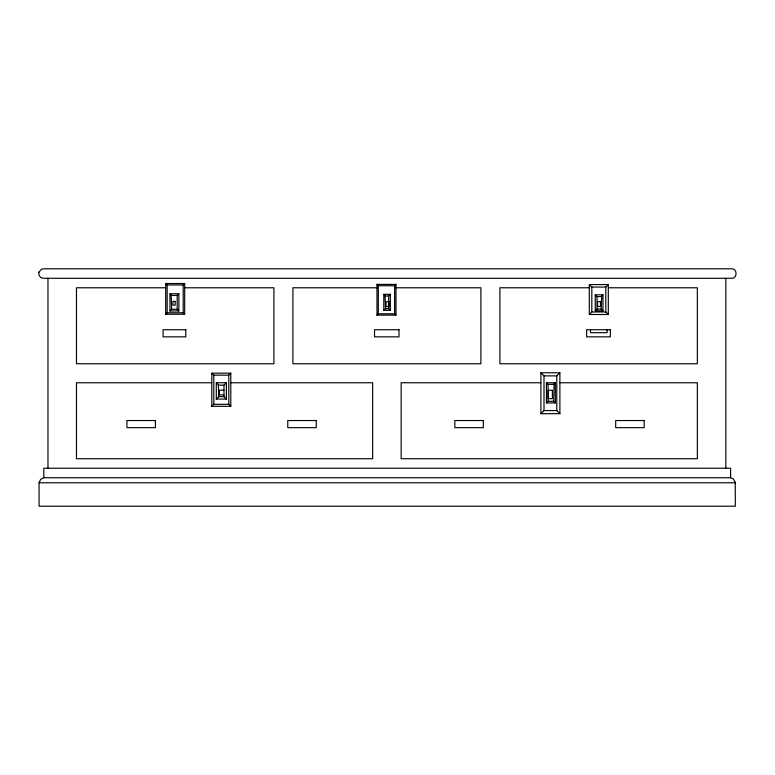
<?xml version="1.0" encoding="UTF-8"?>
<svg xmlns="http://www.w3.org/2000/svg" width="775" height="775" viewBox="0 0 775 775"><rect width="100%" height="100%" fill="white"/><g stroke="black" fill="none" stroke-linecap="round" stroke-linejoin="round"><path stroke-width="1.16" d="M39.07 482.777L40.591 479.434L43.817 477.72L730.583 477.72L733.363 479.008L735.243 482.166L735.33 506.211L39.07 506.211L39.07 482.777L735.33 482.777M184.692 314.253L183.22 312.78L183.22 284.987L184.692 283.524L165.695 283.524L165.695 314.253L184.692 314.253L184.692 283.524M178.86 310.978L177.184 309.302L177.184 295.449L178.86 293.764L169.958 293.764L169.958 310.978L178.86 310.978L178.86 293.764M165.695 314.253L167.167 312.78L167.167 284.987L165.695 283.524M169.958 310.978L171.633 309.302L171.197 295.013M230.795 406.303L228.799 404.308L228.799 375.148L230.795 373.153L211.798 373.153L211.798 406.303L230.795 406.303L230.795 373.153M226.387 399.077L223.985 396.674L223.985 385.156L226.387 382.753L216.303 382.753L216.303 399.077L226.387 399.077L226.387 382.753M216.303 399.077L218.705 396.674L218.395 384.846M211.798 406.303L213.793 404.308L213.793 375.148L211.798 373.153M395.967 315.125L394.63 313.788L394.63 285.733L395.967 284.396L376.979 284.396L376.979 315.125L395.967 315.125L395.967 284.396M390.338 310.339L388.643 308.644L388.643 296.011L390.338 294.316L383.809 294.316L383.809 310.339L390.338 310.339L390.338 294.316M376.979 315.125L378.316 313.788L378.316 285.733L376.979 284.396M383.809 310.339L385.514 308.644L385.068 295.575M608.307 314.495L605.788 311.976L605.788 287.07L608.307 284.561L589.31 284.561L589.31 314.495L608.307 314.495L608.307 284.561M602.969 294.8L601.216 296.563L597.012 296.563L595.258 294.8L602.969 294.8L602.969 310.833L595.258 310.833L595.258 294.8M589.31 314.495L591.819 311.976L591.819 287.07L589.31 284.561M595.258 310.833L597.012 309.08L597.012 296.563M559.889 413.676L556.789 410.576L556.789 375.885L559.889 372.785L540.892 372.785L540.892 413.676L559.889 413.676L559.889 372.785M555.336 382.753L553.708 384.381L548.061 384.381L546.433 382.753L555.336 382.753L555.336 402.932L546.433 402.932L546.433 382.753M546.433 402.932L548.061 401.305L548.061 384.381M540.892 413.676L544.002 410.576L544.002 375.885L540.892 372.785M167.167 284.987L183.22 284.987M378.316 285.733L394.63 285.733M591.819 287.07L605.788 287.07M165.695 287.777L76.463 287.777L76.463 363.756L273.914 363.756L273.914 287.777L184.692 287.777M376.979 287.777L292.911 287.777L292.911 363.756L480.907 363.756L480.907 287.777L395.967 287.777M589.31 287.777L499.894 287.777L499.894 363.756L697.345 363.756L697.345 287.777L608.307 287.777M177.184 295.449L171.633 295.449L169.958 293.764M388.643 296.011L385.514 296.011L383.809 294.316M601.671 296.108L601.216 309.08L602.969 310.833M385.514 308.644L388.643 308.644M597.012 309.08L601.216 309.08M171.633 309.302L177.184 309.302M591.819 311.976L605.788 311.976M167.167 312.78L183.22 312.78M378.316 313.788L394.63 313.788M213.793 375.148L228.799 375.148M544.002 375.885L556.789 375.885M211.798 382.753L76.463 382.753L76.463 458.732L372.659 458.732L372.659 382.753L230.795 382.753M540.892 382.753L401.15 382.753L401.15 458.732L697.345 458.732L697.345 382.753L559.889 382.753M554.135 383.954L553.708 401.305L555.336 402.932M223.985 385.156L218.705 385.156L216.303 382.753M223.965 390.154L219.218 390.154L219.218 394.901L223.965 394.901M218.705 396.674L223.985 396.674M548.061 401.305L553.708 401.305M213.793 404.308L228.799 404.308M544.002 410.576L556.789 410.576M730.583 477.72L730.583 468.226L43.817 468.226L43.817 477.72M725.836 278.283L725.836 468.226M607.096 329.733L607.096 332.698L590.482 332.698L590.482 329.733M47.973 278.283L47.973 468.226M38.934 272.209C37.956 275.348 40.833 278.738 44.088 278.283L730.912 278.283C737.732 279.252 737.732 267.811 730.912 268.789L44.088 268.789L41.472 269.216L38.934 272.209M175.189 301.397L172.873 301.397L172.873 305.147L175.189 305.147L175.189 301.397M389.04 301.717L386.076 301.717L386.076 306.512L389.04 306.512L389.04 301.717M600.518 301.678L597.544 301.678L597.544 306.483L600.518 306.483L600.518 301.678M185.797 329.733L163.07 329.733L163.07 336.854L185.797 336.854L185.797 329.733M398.989 329.733L374.528 329.733L374.528 336.854L398.989 336.854L398.989 329.733M610.361 329.733L586.627 329.733L586.627 336.854L610.361 336.854L610.361 329.733M552.41 390.309L548.254 390.309L548.254 398.621L552.41 398.621L552.41 390.309M155.417 420.544L126.926 420.544L126.926 427.664L155.417 427.664L155.417 420.544M316.268 420.544L287.777 420.544L287.777 427.664L316.268 427.664L316.268 420.544M483.319 420.544L454.828 420.544L454.828 427.664L483.319 427.664L483.319 420.544M644.18 420.544L615.689 420.544L615.689 427.664L644.18 427.664L644.18 420.544"/></g></svg>
